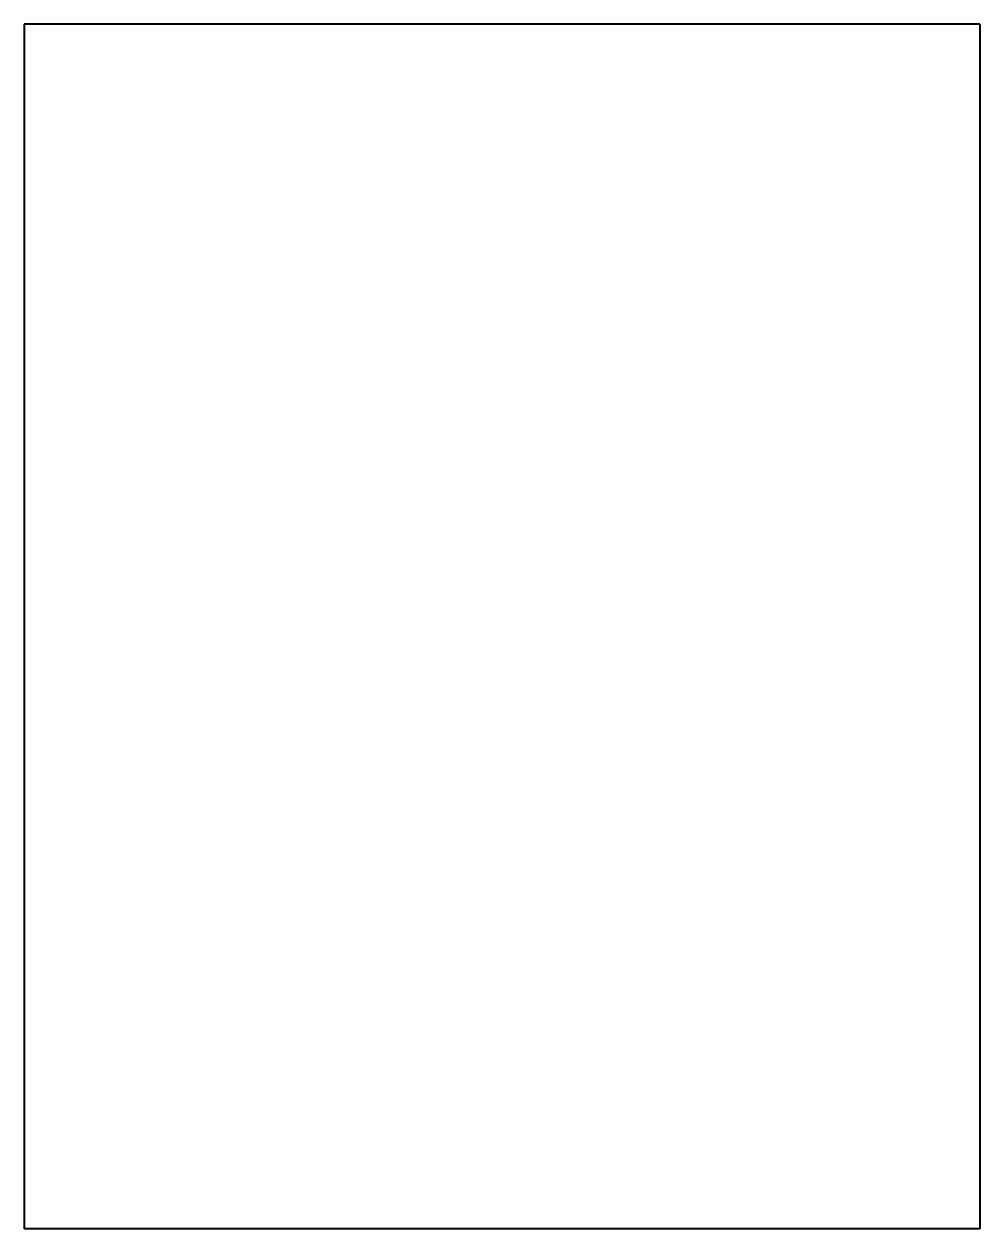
# Model space of a CAD drawing. Header units: millimetres. Extents: x 0 to 79.3, y 0 to 100.
import ezdxf

# ---------------------------------------------------------------- set-up
doc = ezdxf.new("R2010")
doc.units = ezdxf.units.MM
doc.linetypes.add('K5LT_BASIC', pattern=[0])

msp = doc.modelspace()

# ---------------------------------------------------------------- linework, layer by layer
at = {"color": 7, "linetype": 'K5LT_BASIC', "lineweight": 40, "true_color": 0xffffff}
for p, q in [((79.33, 100), (0, 100)), ((0, 100), (0, 0)), ((79.33, 100), (79.33, 0)), ((79.33, 0), (0, 0))]:
    msp.add_line(p, q, dxfattribs=at)

doc.saveas('drawing.dxf')
